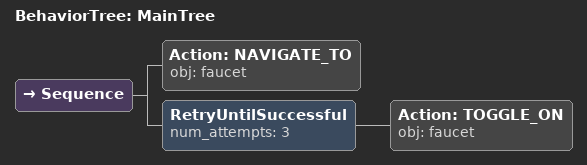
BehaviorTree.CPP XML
<root main_tree_to_execute="MainTree">
  <BehaviorTree ID="MainTree">
    <Sequence>
      <!-- Navigate to faucet -->
      <Action ID="NAVIGATE_TO" obj="faucet" />
      <!-- Retry TOGGLE_ON faucet up to 3 attempts -->
      <RetryUntilSuccessful num_attempts="3">
        <!-- Toggle on faucet -->
        <Action ID="TOGGLE_ON" obj="faucet" />
      </RetryUntilSuccessful>
    </Sequence>
  </BehaviorTree>
</root>
